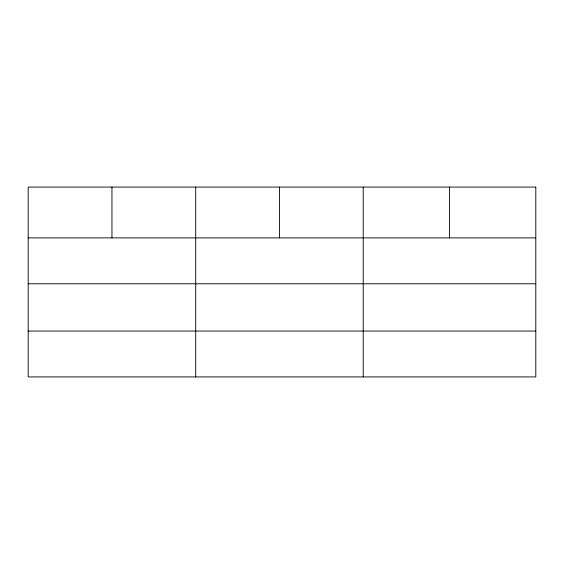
<?xml version="1.0" encoding="UTF-8"?>
<svg xmlns="http://www.w3.org/2000/svg" width="564" height="564" viewBox="0 0 564 564"><rect width="100%" height="100%" fill="white"/><g stroke="black" fill="none" stroke-linecap="round" stroke-linejoin="round"><path stroke-width="0.85" d="M28.2 237.888L535.8 237.888M28.2 283.77L535.8 283.77M28.2 331.047L535.8 331.047M449.508 187.072L449.508 237.888M363.216 187.072L363.216 376.928M279.462 187.072L279.462 237.888M195.708 187.072L195.708 376.928M111.954 187.072L111.954 237.888M535.8 187.072L28.2 187.072L28.2 376.928L535.8 376.928L535.8 187.072"/></g></svg>
